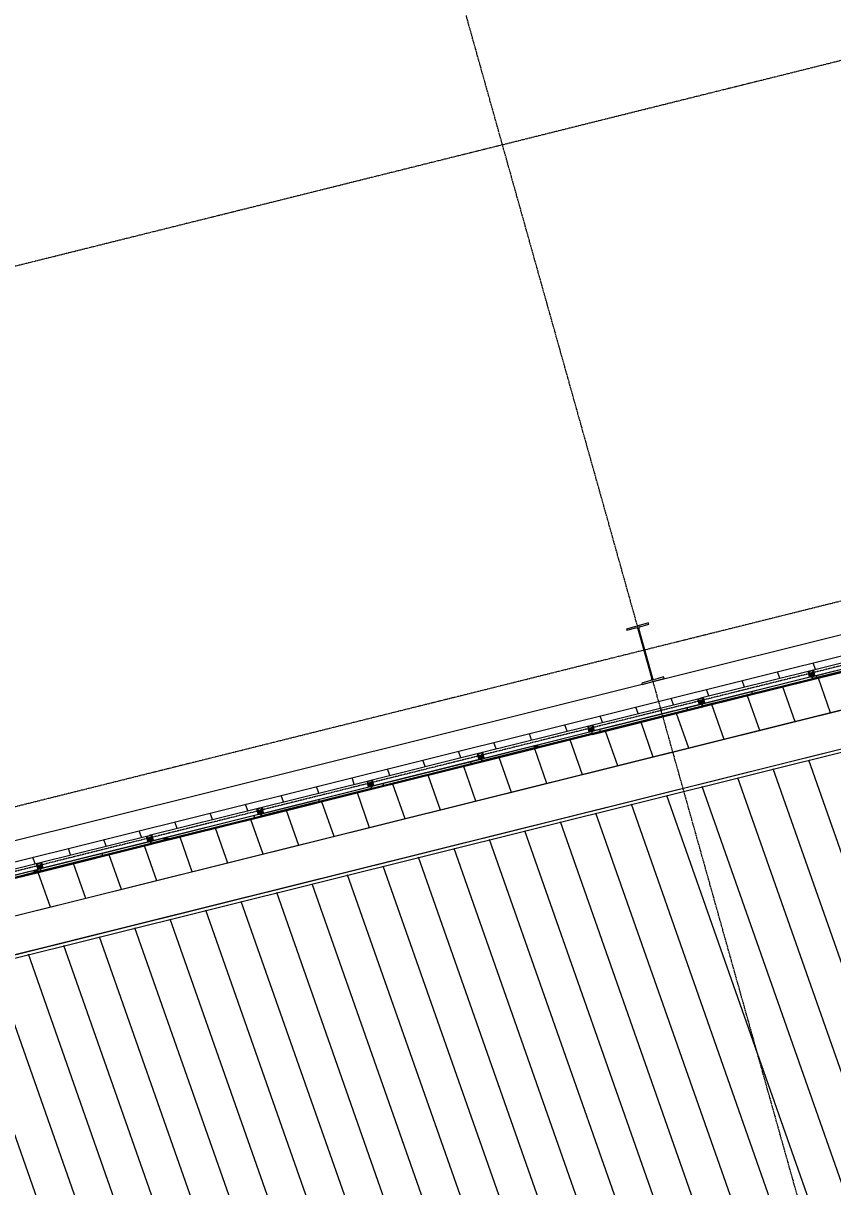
# Model space of a CAD drawing. Header units: millimetres. Extents: x -2355779 to -2216356, y 3874558 to 4068437.
# Drawn here: x -2338325 to -2330918, y 3985942 to 3996595 of the extents above; entities that cross this region are included whole.
import ezdxf

# ---------------------------------------------------------------- set-up
doc = ezdxf.new("R2010")
doc.units = ezdxf.units.MM
doc.linetypes.add('Grid Line', pattern=[21, 12, -3, 3, -3])
doc.linetypes.add('Overhead', pattern=[4, 2.5, -1.5])
for name, color, linetype, lineweight in [('A-ANNO-DIMS', 211, 'Continuous', 5), ('A-ANNO-DIMS-200', 211, 'Continuous', 5), ('A-DETL-GENF', 92, 'Continuous', 5), ('A-FLOR-OVHD', 1, 'Overhead', 13), ('A-GENM', 13, 'Continuous', 5), ('A-GLAZ-CWMG', 51, 'Continuous', 5), ('A-ROOF-PATT', 132, 'Continuous', 5), ('S-BEAM', 12, 'Continuous', 5), ('S-GRID', 1, 'Continuous', 5)]:
    doc.layers.add(name, color=color, linetype=linetype, lineweight=lineweight)
doc.styles.add('Arial', font='arial.ttf', dxfattribs={"height": 500})
doc.dimstyles.new('2_5-Diagonal-_deg_-Decimal_O', dxfattribs={"dimscale": 304.8, "dimtxt": 510.1297, "dimasz": 0.984252, "dimexe": 0.656168, "dimexo": 0.0625, "dimgap": 0.984252, "dimtad": 1, "dimdec": 0, "dimzin": 0, "dimdsep": 46, "dimtxsty": 'Arial', "dimblk1": 'OBLIQUE', "dimblk2": 'OBLIQUE', "dimsah": 1, "dimcen": 0.09, "dimdle": 0.656168, "dimazin": 0, "dimtfac": 1, "dimtdec": 4, "dimtix": 1, "dimtmove": 0, "dimatfit": 3, "dimfxl": 3.28084, "dimfxlon": 1, "dimtvp": 1, "dimtfill": 1, "dimtolj": 1, "dimtzin": 0, "dimlwd": 15, "dimlwe": 15, "dimarcsym": 2})

# ---------------------------------------------------------------- blocks, each defined once
blk = doc.blocks.new('Structural Framing 15 - Structural Framing 1-952687-GA - Part B 6m')
at = {"layer": 'S-BEAM', "lineweight": 13}
for p, q in [((-2332604, 3991106), (-2332805, 3991049)), ((-2332683, 3991070), (-2332600, 3991093)), ((-2332600, 3991093), (-2332604, 3991106)), ((-2332805, 3991049), (-2332801, 3991037)), ((-2332801, 3991037), (-2332719, 3991060)), ((-2332702, 3991050), (-2332574, 3990594)), ((-2332564, 3990597), (-2332692, 3991053)), ((-2332583, 3990577), (-2332666, 3990554)), ((-2332666, 3990554), (-2332662, 3990541)), ((-2332662, 3990541), (-2332461, 3990597)), ((-2332465, 3990610), (-2332547, 3990587)), ((-2332461, 3990597), (-2332465, 3990610))]:
    blk.add_line(p, q, dxfattribs=at)
for centre, start, end in [((-2332679, 3991056), 105.6674, 195.6674), ((-2332715, 3991046), 15.6674, 105.6674), ((-2332587, 3990590), 285.6674, 15.6674), ((-2332551, 3990600), 195.6674, 285.6674)]:
    blk.add_arc(centre, 14, start, end, dxfattribs=at)
blk = doc.blocks.new('Rectangular Mullion - DPAEC50-1105308-GA - Part B 6m')
at = {"layer": 'A-DETL-GENF'}
for p, q in [((24, 54), (-24, 54)), ((-24, 54), (-24, 5)), ((-23, 3), (-18, 3)), ((-22, 7), (-22, 34)), ((-21, 43), (-21, 50)), ((-21, 35), (-18, 35)), ((-17, 7), (-21, 6)), ((-20, 51), (-1, 51)), ((-20, 41), (-20, 43)), ((-15, 18), (-20, 9)), ((-20, 9), (-15, 17)), ((-20, 9), (-20, 7)), ((-20, 8), (-20, 9)), ((-14, 8), (-20, 8)), ((-20, 7), (-14, 7)), ((-17, 40), (-19, 40)), ((-10, 37), (-18, 37)), ((-18, 35), (-18, 22)), ((-16, 22), (-17, 35)), ((-17, 35), (-9, 35)), ((-9, 20), (-14, 20)), ((-14, 19), (-10, 19)), ((-9, 9), (-13, 8)), ((-13, 7), (-7, 9)), ((-8, 2), (-12, 1)), ((-12, 1), (-9, 1)), ((-8, 37), (-9, 37)), ((9, 34), (-9, 34)), ((-9, 34), (-8, 34)), ((-7, 9), (-9, 5)), ((-9, 4), (-7, 4)), ((-8, 36), (-8, 37)), ((-8, 34), (-8, 22)), ((-8, 5), (-6, 10)), ((-6, 10), (-8, 9)), ((-8, 2), (-6, 5)), ((-6, 5), (-8, 5)), ((-7, 4), (-8, 2)), ((-7, 22), (-7, 34)), ((-7, 34), (7, 34)), ((-4, 23), (3, 23)), ((3, 23), (-4, 23)), ((-1, 51), (0, 52)), ((0, 52), (1, 51)), ((1, 51), (20, 51)), ((8, 9), (6, 10)), ((6, 10), (8, 5)), ((8, 5), (6, 5)), ((6, 5), (8, 2)), ((7, 34), (7, 22)), ((9, 5), (7, 9)), ((7, 9), (13, 7)), ((8, 2), (7, 4)), ((7, 4), (9, 4)), ((9, 37), (8, 37)), ((8, 37), (8, 36)), ((8, 22), (8, 34)), ((8, 34), (9, 34)), ((12, 1), (8, 2)), ((9, 35), (17, 35)), ((14, 20), (9, 20)), ((13, 8), (9, 9)), ((9, 1), (12, 1)), ((18, 37), (10, 37)), ((10, 19), (14, 19)), ((20, 8), (14, 8)), ((14, 7), (20, 7)), ((20, 9), (15, 18)), ((15, 17), (20, 9)), ((17, 35), (16, 22)), ((19, 40), (17, 40)), ((21, 6), (17, 7)), ((18, 22), (18, 35)), ((18, 35), (21, 35)), ((18, 3), (23, 3)), ((20, 43), (20, 41)), ((20, 7), (20, 9)), ((20, 9), (20, 8)), ((21, 50), (21, 43)), ((22, 34), (22, 7)), ((24, 5), (24, 54))]:
    blk.add_line(p, q, dxfattribs=at)
for centre, radius, start, end in [((-23, 5), 1, 180, 270), ((-21, 39), 2.1, 75, 15), ((-21, 34), 1, 90, 180), ((-21, 7), 1, 180, 275), ((-20, 50), 1.2, 90, 180), ((-21, 39), 3.7, 75, 100.9055), ((-21, 39), 3.7, 325.4192, 15), ((-9, 28), 6, 90, 178.5709), ((137, 25), 152, 178.5709, 182.4896), ((137, 25), 152, 182.9076, 186.319), ((-9, 28), 5.2, 90, 178.5709), ((137, 25), 151, 178.5709, 181.8369), ((137, 25), 151, 182.064, 186.2791), ((137, 25), 152, 186.7358, 188.8939), ((137, 25), 151, 186.7315, 189.0318), ((-12, 2), 0.975, 188.8939, 275.24), ((-10, 38), 0.706, 289.0493, 354.5477), ((-4, 17), 6.58, 156.7371, 181.8449), ((16, 17), 26.5, 181.8449, 197.5886), ((-9, 36), 1, 270, 360), ((-4, 17), 5.98, 90, 181.8449), ((-4, 17), 6.58, 131.8412, 150.9148), ((16, 17), 25.9, 181.8449, 197.6717), ((-9, 4), 0.4, 157.1611, 284), ((-9, 2), 0.963, 275.24, 334.4387), ((-4, 17), 6.58, 90, 125.1634), ((3, 17), 5.98, 358.1551, 90), ((3, 17), 6.58, 54.8366, 90), ((9, 36), 1, 180, 270), ((3, 17), 6.58, 29.0852, 48.1588), ((-16, 17), 25.9, 342.3283, 358.1551), ((9, 2), 0.963, 205.5613, 264.76), ((10, 38), 0.706, 185.4523, 250.9507), ((9, 28), 6, 1.4287, 89.9792), ((9, 28), 5.2, 1.4291, 90), ((-16, 17), 26.5, 342.4114, 358.1551), ((9, 4), 0.4, 256, 22.8389), ((3, 17), 6.58, 358.1551, 23.2629), ((-137, 25), 151, 350.9682, 353.2685), ((12, 2), 0.975, 264.76, 351.1061), ((-137, 25), 151, 353.7209, 357.936), ((-137, 25), 152, 351.1061, 353.2642), ((-137, 25), 151, 358.1631, 1.4291), ((-137, 25), 152, 353.681, 357.0924), ((-137, 25), 152, 357.5109, 1.4287), ((21, 39), 3.7, 165, 214.5808), ((21, 39), 2.1, 165, 105), ((20, 50), 1.2, 360, 90), ((21, 39), 3.7, 79.0945, 105), ((21, 34), 1, 360, 90), ((21, 7), 1, 265, 360), ((23, 5), 1, 270, 360)]:
    blk.add_arc(centre, radius, start, end, dxfattribs=at)
for points, knots in [([(-18, 22), (-18, 22), (-18, 21), (-17, 21), (-17, 21), (-17, 21), (-17, 22), (-16, 22), (-16, 22), (-16, 22), (-16, 22)], [0, 0, 0, 0, 0.125, 0.25, 0.5, 0.625, 0.75, 0.875, 0.9375, 1, 1, 1, 1]), ([(-18, 3), (-18, 3), (-18, 4), (-18, 4), (-17, 4), (-17, 4), (-17, 4), (-17, 4), (-17, 5), (-17, 5), (-17, 5), (-17, 5), (-16, 6), (-16, 6), (-16, 6), (-16, 6), (-16, 6), (-17, 7), (-17, 7), (-17, 7), (-17, 7)], [0, 0, 0, 0, 0.083333, 0.166667, 0.208333, 0.25, 0.333333, 0.375, 0.416667, 0.458333, 0.5, 0.583333, 0.666667, 0.729167, 0.791667, 0.84375, 0.885417, 0.927083, 0.96875, 1, 1, 1, 1]), ([(16, 22), (16, 22), (16, 22), (16, 22), (17, 22), (17, 22), (17, 21), (18, 21), (18, 22)], [0, 0, 0, 0, 0.0625, 0.125, 0.1875, 0.3125, 0.4375, 1, 1, 1, 1]), ([(17, 7), (17, 7), (17, 7), (17, 7), (16, 6), (16, 6), (16, 6), (16, 6), (16, 6), (17, 5), (17, 5), (17, 4), (18, 3), (18, 3)], [0, 0, 0, 0, 0.03125, 0.072917, 0.114583, 0.15625, 0.208333, 0.270833, 0.333333, 0.416667, 0.583333, 0.75, 1, 1, 1, 1])]:
    blk.add_open_spline(points, degree=3, knots=knots, dxfattribs=at)
blk = doc.blocks.new('Rectangular Mullion - Mullion_FramedFacade_Danpal_DPAEC50-V26-GA - Part B 6m')
at = {"layer": 'A-GLAZ-CWMG'}
for p, q in [((-18, 3), (-23, 3)), ((-20, 9), (-22, 9)), ((-21, 6), (-17, 7)), ((-20, 7), (-20, 9)), ((-14, 7), (-20, 7)), ((-9, 1), (-12, 1)), ((-8, 9), (-6, 10)), ((-6, 10), (-8, 5)), ((-8, 5), (-6, 5)), ((-6, 5), (-8, 2)), ((3, 23), (-4, 23)), ((8, 5), (6, 10)), ((6, 10), (8, 9)), ((8, 2), (6, 5)), ((6, 5), (8, 5)), ((12, 1), (9, 1)), ((20, 7), (14, 7)), ((17, 7), (21, 6)), ((23, 3), (18, 3)), ((22, 9), (20, 9)), ((20, 9), (20, 7))]:
    blk.add_line(p, q, dxfattribs=at)
for centre, radius, start, end in [((-23, 5), 1, 180, 270), ((-21, 7), 1, 227.5, 275), ((137, 25), 152, 186.7358, 188.8939), ((-12, 2), 0.975, 188.8939, 275.24), ((-4, 17), 5.98, 90, 181.8449), ((16, 17), 25.9, 181.8449, 197.6717), ((-9, 2), 0.963, 275.24, 334.4387), ((3, 17), 5.98, 358.1551, 90), ((-16, 17), 25.9, 342.3283, 358.1551), ((9, 2), 0.963, 205.5613, 264.76), ((12, 2), 0.975, 264.76, 351.1061), ((-137, 25), 152, 351.1061, 353.2642), ((21, 7), 1, 265, 360), ((23, 5), 1, 270, 0)]:
    blk.add_arc(centre, radius, start, end, dxfattribs=at)
for points, knots in [([(-17, 7), (-17, 7), (-17, 7), (-17, 7), (-16, 6), (-16, 6), (-16, 6), (-16, 6), (-16, 6), (-17, 5), (-17, 5), (-17, 5), (-17, 5), (-17, 4), (-17, 4), (-17, 4), (-17, 4), (-18, 4), (-18, 4), (-18, 3), (-18, 3)], [-1, -1, -1, -1, -0.96875, -0.927083, -0.885417, -0.84375, -0.791667, -0.729167, -0.666667, -0.583333, -0.5, -0.458333, -0.416667, -0.375, -0.333333, -0.25, -0.208333, -0.166667, -0.083333, 0, 0, 0, 0]), ([(18, 3), (18, 3), (17, 4), (17, 5), (17, 5), (16, 6), (16, 6), (16, 6), (16, 6), (16, 6), (17, 7), (17, 7), (17, 7), (17, 7)], [-1, -1, -1, -1, -0.75, -0.583333, -0.416667, -0.333333, -0.270833, -0.208333, -0.15625, -0.114583, -0.072917, -0.03125, 0, 0, 0, 0])]:
    blk.add_open_spline(points, degree=3, knots=knots, dxfattribs=at)
blk = doc.blocks.new('MulticellPanel_Polycarbonate_Danpal_1040w - Premium Purple-V38-GA - Part B 6m')
at = {"layer": 'A-GENM'}
h = blk.add_hatch(dxfattribs=at)
h.set_pattern_fill('FP_40', color=256, style=0, pattern_type=2)
h.set_pattern_definition([(256.007, (-1296430.3, 4435872.7), (776.26022, -193.44268), []), (346.007, (-1296430.3, 4435872.7), (193.44268, 776.26022), [])])
h.paths.add_polyline_path([(517, 16), (-517, 16), (-519, 8), (-511, 0), (511, 0), (519, 8)])
h.paths.add_polyline_path([(513, -1), (515, -6), (519, -3)])
h.paths.add_polyline_path([(520, 7), (513, -1), (520, -2)])
h.paths.add_polyline_path([(520, -4), (515, -6), (515, -11), (520, -14)])
h.paths.add_polyline_path([(-513, -1), (-519, -3), (-515, -6)])
h.paths.add_polyline_path([(-520, 7), (-520, -2), (-513, -1)])
h.paths.add_polyline_path([(-520, -4), (-520, -14), (-515, -11), (-515, -6)])
for p, q in [((-520, 13), (-520, 9)), ((-520, 7), (-520, -2)), ((517, 16), (-517, 16)), ((520, 9), (520, 13)), ((520, -2), (520, 7)), ((-520, -4), (-520, -14)), ((-519, -15), (-516, -15)), ((-515, -6), (-513, -1)), ((-515, -11), (-513, -6)), ((-513, -6), (-515, -6)), ((-513, -10), (-515, -11)), ((-514, -14), (-513, -10)), ((-511, 0), (511, 0)), ((513, -1), (515, -6)), ((515, -6), (513, -6)), ((513, -6), (515, -11)), ((515, -11), (513, -10)), ((513, -10), (514, -14)), ((516, -15), (519, -15)), ((520, -14), (520, -4))]:
    blk.add_line(p, q, dxfattribs=at)
for centre, radius, start, end in [((-517, 13), 3, 90, 180), ((-520, 8), 1.2, 270.0002, 89.9998), ((517, 13), 3, 360, 90), ((520, 8), 1.2, 90.0002, 269.9998), ((-520, -3), 1.2, 270.0002, 89.9998), ((-519, -14), 1.5, 180, 270), ((-516, -14), 1.5, 270, 333.1609), ((-511, -2), 2, 90, 158.7864), ((511, -2), 2, 21.2136, 90), ((516, -14), 1.5, 206.8391, 270), ((520, -3), 1.2, 90.0002, 269.9998), ((519, -14), 1.5, 270, 360)]:
    blk.add_arc(centre, radius, start, end, dxfattribs=at)
blk = doc.blocks.new('MulticellPanel_Polycarbonate_Danpal_1040w - Premium Purple-V39-GA - Part B 6m')
at = {"layer": 'A-GENM'}
h = blk.add_hatch(dxfattribs=at)
h.set_pattern_fill('FP_41', color=256, style=0, pattern_type=2)
h.set_pattern_definition([(256.007, (-1297470.3, 4435872.7), (776.26022, -193.44268), []), (346.007, (-1297470.3, 4435872.7), (193.44268, 776.26022), [])])
h.paths.add_polyline_path([(517, 16), (-517, 16), (-519, 8), (-511, 0), (511, 0), (519, 8)])
h.paths.add_polyline_path([(513, -1), (515, -6), (519, -3)])
h.paths.add_polyline_path([(520, 7), (513, -1), (520, -2)])
h.paths.add_polyline_path([(520, -4), (515, -6), (515, -11), (520, -14)])
h.paths.add_polyline_path([(-513, -1), (-519, -3), (-515, -6)])
h.paths.add_polyline_path([(-520, 7), (-520, -2), (-513, -1)])
h.paths.add_polyline_path([(-520, -4), (-520, -14), (-515, -11), (-515, -6)])
for p, q in [((-520, 13), (-520, 9)), ((-520, 7), (-520, -2)), ((517, 16), (-517, 16)), ((520, 9), (520, 13)), ((520, -2), (520, 7)), ((-520, -4), (-520, -14)), ((-519, -15), (-516, -15)), ((-515, -6), (-513, -1)), ((-515, -11), (-513, -6)), ((-513, -6), (-515, -6)), ((-513, -10), (-515, -11)), ((-514, -14), (-513, -10)), ((-511, 0), (511, 0)), ((513, -1), (515, -6)), ((515, -6), (513, -6)), ((513, -6), (515, -11)), ((515, -11), (513, -10)), ((513, -10), (514, -14)), ((516, -15), (519, -15)), ((520, -14), (520, -4))]:
    blk.add_line(p, q, dxfattribs=at)
for centre, radius, start, end in [((-517, 13), 3, 90, 180), ((-520, 8), 1.2, 270.0002, 89.9998), ((517, 13), 3, 360, 90), ((520, 8), 1.2, 90.0002, 269.9998), ((-520, -3), 1.2, 270.0002, 89.9998), ((-519, -14), 1.5, 180, 270), ((-516, -14), 1.5, 270, 333.1609), ((-511, -2), 2, 90, 158.7864), ((511, -2), 2, 21.2136, 90), ((516, -14), 1.5, 206.8391, 270), ((520, -3), 1.2, 90.0002, 269.9998), ((519, -14), 1.5, 270, 360)]:
    blk.add_arc(centre, radius, start, end, dxfattribs=at)
blk = doc.blocks.new('MulticellPanel_Polycarbonate_Danpal_1040w - Premium Dark Opal-1262871-GA - Part B 6m')
at = {"layer": 'A-GENM'}
h = blk.add_hatch(dxfattribs=at)
h.set_pattern_fill('FP_42', color=256, style=0, pattern_type=2)
h.set_pattern_definition([(256.007, (-1298510.3, 4435872.7), (776.26022, -193.44268), []), (346.007, (-1298510.3, 4435872.7), (193.44268, 776.26022), [])])
h.paths.add_polyline_path([(517, 16), (-517, 16), (-519, 8), (-511, 0), (511, 0), (519, 8)])
h.paths.add_polyline_path([(513, -1), (515, -6), (519, -3)])
h.paths.add_polyline_path([(520, 7), (513, -1), (520, -2)])
h.paths.add_polyline_path([(520, -4), (515, -6), (515, -11), (520, -14)])
h.paths.add_polyline_path([(-513, -1), (-519, -3), (-515, -6)])
h.paths.add_polyline_path([(-520, 7), (-520, -2), (-513, -1)])
h.paths.add_polyline_path([(-520, -4), (-520, -14), (-515, -11), (-515, -6)])
for p, q in [((-520, 13), (-520, 9)), ((-520, 7), (-520, -2)), ((517, 16), (-517, 16)), ((520, 9), (520, 13)), ((520, -2), (520, 7)), ((-520, -4), (-520, -14)), ((-519, -15), (-516, -15)), ((-515, -6), (-513, -1)), ((-515, -11), (-513, -6)), ((-513, -6), (-515, -6)), ((-513, -10), (-515, -11)), ((-514, -14), (-513, -10)), ((-511, 0), (511, 0)), ((513, -1), (515, -6)), ((515, -6), (513, -6)), ((513, -6), (515, -11)), ((515, -11), (513, -10)), ((513, -10), (514, -14)), ((516, -15), (519, -15)), ((520, -14), (520, -4))]:
    blk.add_line(p, q, dxfattribs=at)
for centre, radius, start, end in [((-517, 13), 3, 90, 180), ((-520, 8), 1.2, 270.0002, 89.9998), ((517, 13), 3, 360, 90), ((520, 8), 1.2, 90.0002, 269.9998), ((-520, -3), 1.2, 270.0002, 89.9998), ((-519, -14), 1.5, 180, 270), ((-516, -14), 1.5, 270, 333.1609), ((-511, -2), 2, 90, 158.7864), ((511, -2), 2, 21.2136, 90), ((516, -14), 1.5, 206.8391, 270), ((520, -3), 1.2, 90.0002, 269.9998), ((519, -14), 1.5, 270, 360)]:
    blk.add_arc(centre, radius, start, end, dxfattribs=at)
blk = doc.blocks.new('MulticellPanel_Polycarbonate_Danpal_1040w - Premium Dark Opal-V40-GA - Part B 6m')
at = {"layer": 'A-GENM'}
h = blk.add_hatch(dxfattribs=at)
h.set_pattern_fill('FP_43', color=256, style=0, pattern_type=2)
h.set_pattern_definition([(256.007, (-1299550.3, 4435872.7), (776.26022, -193.44268), []), (346.007, (-1299550.3, 4435872.7), (193.44268, 776.26022), [])])
h.paths.add_polyline_path([(517, 16), (-517, 16), (-519, 8), (-511, 0), (511, 0), (519, 8)])
h.paths.add_polyline_path([(513, -1), (515, -6), (519, -3)])
h.paths.add_polyline_path([(520, 7), (513, -1), (520, -2)])
h.paths.add_polyline_path([(520, -4), (515, -6), (515, -11), (520, -14)])
h.paths.add_polyline_path([(-513, -1), (-519, -3), (-515, -6)])
h.paths.add_polyline_path([(-520, 7), (-520, -2), (-513, -1)])
h.paths.add_polyline_path([(-520, -4), (-520, -14), (-515, -11), (-515, -6)])
for p, q in [((-520, 13), (-520, 9)), ((-520, 7), (-520, -2)), ((517, 16), (-517, 16)), ((520, 9), (520, 13)), ((520, -2), (520, 7)), ((-520, -4), (-520, -14)), ((-519, -15), (-516, -15)), ((-515, -6), (-513, -1)), ((-515, -11), (-513, -6)), ((-513, -6), (-515, -6)), ((-513, -10), (-515, -11)), ((-514, -14), (-513, -10)), ((-511, 0), (511, 0)), ((513, -1), (515, -6)), ((515, -6), (513, -6)), ((513, -6), (515, -11)), ((515, -11), (513, -10)), ((513, -10), (514, -14)), ((516, -15), (519, -15)), ((520, -14), (520, -4))]:
    blk.add_line(p, q, dxfattribs=at)
for centre, radius, start, end in [((-517, 13), 3, 90, 180), ((-520, 8), 1.2, 270.0002, 89.9998), ((517, 13), 3, 360, 90), ((520, 8), 1.2, 90.0002, 269.9998), ((-520, -3), 1.2, 270.0002, 89.9998), ((-519, -14), 1.5, 180, 270), ((-516, -14), 1.5, 270, 333.1609), ((-511, -2), 2, 90, 158.7864), ((511, -2), 2, 21.2136, 90), ((516, -14), 1.5, 206.8391, 270), ((520, -3), 1.2, 90.0002, 269.9998), ((519, -14), 1.5, 270, 360)]:
    blk.add_arc(centre, radius, start, end, dxfattribs=at)
blk = doc.blocks.new('MulticellPanel_Polycarbonate_Danpal_1040w - Premium Dark Opal-V41-GA - Part B 6m')
at = {"layer": 'A-GENM'}
h = blk.add_hatch(dxfattribs=at)
h.set_pattern_fill('FP_44', color=256, style=0, pattern_type=2)
h.set_pattern_definition([(256.007, (-1300590.3, 4435872.7), (776.26022, -193.44268), []), (346.007, (-1300590.3, 4435872.7), (193.44268, 776.26022), [])])
h.paths.add_polyline_path([(517, 16), (-517, 16), (-519, 8), (-511, 0), (511, 0), (519, 8)])
h.paths.add_polyline_path([(513, -1), (515, -6), (519, -3)])
h.paths.add_polyline_path([(520, 7), (513, -1), (520, -2)])
h.paths.add_polyline_path([(520, -4), (515, -6), (515, -11), (520, -11)])
h.paths.add_polyline_path([(-513, -1), (-519, -3), (-515, -6)])
h.paths.add_polyline_path([(-520, 7), (-520, -2), (-513, -1)])
h.paths.add_polyline_path([(-520, -4), (-520, -14), (-515, -11), (-515, -6)])
for p, q in [((-520, 13), (-520, 9)), ((-520, 7), (-520, -2)), ((517, 16), (-517, 16)), ((520, 9), (520, 13)), ((520, -2), (520, 7)), ((-520, -4), (-520, -14)), ((-519, -15), (-516, -15)), ((-515, -6), (-513, -1)), ((-515, -11), (-513, -6)), ((-513, -6), (-515, -6)), ((-513, -10), (-515, -11)), ((-514, -14), (-513, -10)), ((-511, 0), (511, 0)), ((513, -1), (515, -6)), ((515, -6), (513, -6)), ((513, -6), (515, -11)), ((515, -11), (513, -10)), ((513, -10), (514, -14)), ((516, -15), (519, -15)), ((520, -14), (520, -4))]:
    blk.add_line(p, q, dxfattribs=at)
for centre, radius, start, end in [((-517, 13), 3, 90, 180), ((-520, 8), 1.2, 270.0002, 89.9998), ((517, 13), 3, 360, 90), ((520, 8), 1.2, 90.0002, 269.9998), ((-520, -3), 1.2, 270.0002, 89.9998), ((-519, -14), 1.5, 180, 270), ((-516, -14), 1.5, 270, 333.1609), ((-511, -2), 2, 90, 158.7864), ((511, -2), 2, 21.2136, 90), ((516, -14), 1.5, 206.8391, 270), ((520, -3), 1.2, 90.0002, 269.9998), ((519, -14), 1.5, 270, 360)]:
    blk.add_arc(centre, radius, start, end, dxfattribs=at)
blk = doc.blocks.new('MulticellPanel_Polycarbonate_Danpal_1040w - Premium Dark Opal-V42-GA - Part B 6m')
at = {"layer": 'A-GENM'}
h = blk.add_hatch(dxfattribs=at)
h.set_pattern_fill('FP_45', color=256, style=0, pattern_type=2)
h.set_pattern_definition([(256.007, (-1301630.3, 4435872.7), (776.26022, -193.44268), []), (346.007, (-1301630.3, 4435872.7), (193.44268, 776.26022), [])])
h.paths.add_polyline_path([(517, 16), (-517, 16), (-519, 8), (-511, 0), (511, 0), (519, 8)])
h.paths.add_polyline_path([(513, -1), (515, -6), (519, -3)])
h.paths.add_polyline_path([(520, 7), (513, -1), (520, -2)])
h.paths.add_polyline_path([(520, -4), (515, -6), (515, -11), (520, -14)])
h.paths.add_polyline_path([(-513, -1), (-519, -3), (-515, -6)])
h.paths.add_polyline_path([(-520, 7), (-520, -2), (-513, -1)])
h.paths.add_polyline_path([(-520, -4), (-520, -14), (-515, -11), (-515, -6)])
for p, q in [((-520, 13), (-520, 9)), ((-520, 7), (-520, -2)), ((517, 16), (-517, 16)), ((520, 9), (520, 13)), ((520, -2), (520, 7)), ((-520, -4), (-520, -14)), ((-519, -15), (-516, -15)), ((-515, -6), (-513, -1)), ((-515, -11), (-513, -6)), ((-513, -6), (-515, -6)), ((-513, -10), (-515, -11)), ((-514, -14), (-513, -10)), ((-511, 0), (511, 0)), ((513, -1), (515, -6)), ((515, -6), (513, -6)), ((513, -6), (515, -11)), ((515, -11), (513, -10)), ((513, -10), (514, -14)), ((516, -15), (519, -15)), ((520, -14), (520, -4))]:
    blk.add_line(p, q, dxfattribs=at)
for centre, radius, start, end in [((-517, 13), 3, 90, 180), ((-520, 8), 1.2, 270.0002, 89.9998), ((517, 13), 3, 360, 90), ((520, 8), 1.2, 90.0002, 269.9998), ((-520, -3), 1.2, 270.0002, 89.9998), ((-519, -14), 1.5, 180, 270), ((-516, -14), 1.5, 270, 333.1609), ((-511, -2), 2, 90, 158.7864), ((511, -2), 2, 21.2136, 90), ((516, -14), 1.5, 206.8391, 270), ((520, -3), 1.2, 90.0002, 269.9998), ((519, -14), 1.5, 270, 360)]:
    blk.add_arc(centre, radius, start, end, dxfattribs=at)
blk = doc.blocks.new('MulticellPanel_Polycarbonate_Danpal_1040w - Opal-V43-GA - Part B 6m')
at = {"layer": 'A-GENM'}
h = blk.add_hatch(dxfattribs=at)
h.set_pattern_fill('FP_46', color=256, style=0, pattern_type=2)
h.set_pattern_definition([(256.007, (-1302670.3, 4435872.7), (776.26022, -193.44268), []), (346.007, (-1302670.3, 4435872.7), (193.44268, 776.26022), [])])
h.paths.add_polyline_path([(517, 16), (-517, 16), (-519, 8), (-511, 0), (511, 0), (519, 8)])
h.paths.add_polyline_path([(513, -1), (515, -6), (519, -3)])
h.paths.add_polyline_path([(520, 7), (513, -1), (520, -2)])
h.paths.add_polyline_path([(520, -4), (515, -6), (515, -11), (520, -14)])
h.paths.add_polyline_path([(-513, -1), (-519, -3), (-515, -6)])
h.paths.add_polyline_path([(-520, 7), (-520, -2), (-513, -1)])
h.paths.add_polyline_path([(-520, -4), (-520, -14), (-515, -11), (-515, -6)])
for p, q in [((-520, 13), (-520, 9)), ((-520, 7), (-520, -2)), ((517, 16), (-517, 16)), ((520, 9), (520, 13)), ((520, -2), (520, 7)), ((-520, -4), (-520, -14)), ((-519, -15), (-516, -15)), ((-515, -6), (-513, -1)), ((-515, -11), (-513, -6)), ((-513, -6), (-515, -6)), ((-513, -10), (-515, -11)), ((-514, -14), (-513, -10)), ((-511, 0), (511, 0)), ((513, -1), (515, -6)), ((515, -6), (513, -6)), ((513, -6), (515, -11)), ((515, -11), (513, -10)), ((513, -10), (514, -14)), ((516, -15), (519, -15)), ((520, -14), (520, -4))]:
    blk.add_line(p, q, dxfattribs=at)
for centre, radius, start, end in [((-517, 13), 3, 90, 180), ((-520, 8), 1.2, 270.0002, 89.9998), ((517, 13), 3, 360, 90), ((520, 8), 1.2, 90.0002, 269.9998), ((-520, -3), 1.2, 270.0002, 89.9998), ((-519, -14), 1.5, 180, 270), ((-516, -14), 1.5, 270, 333.1609), ((-511, -2), 2, 90, 158.7864), ((511, -2), 2, 21.2136, 90), ((516, -14), 1.5, 206.8391, 270), ((520, -3), 1.2, 90.0002, 269.9998), ((519, -14), 1.5, 270, 360)]:
    blk.add_arc(centre, radius, start, end, dxfattribs=at)
blk = doc.blocks.new('MulticellPanel_Polycarbonate_Danpal_1040w - Opal-V44-GA - Part B 6m')
at = {"layer": 'A-GENM'}
h = blk.add_hatch(dxfattribs=at)
h.set_pattern_fill('FP_47', color=256, style=0, pattern_type=2)
h.set_pattern_definition([(256.007, (-1303710.3, 4435872.7), (776.26022, -193.44268), []), (346.007, (-1303710.3, 4435872.7), (193.44268, 776.26022), [])])
h.paths.add_polyline_path([(517, 16), (-517, 16), (-519, 8), (-511, 0), (511, 0), (519, 8)])
h.paths.add_polyline_path([(513, -1), (515, -6), (519, -3)])
h.paths.add_polyline_path([(520, 7), (513, -1), (520, -2)])
h.paths.add_polyline_path([(520, -4), (515, -6), (515, -11), (520, -14)])
h.paths.add_polyline_path([(-513, -1), (-519, -3), (-515, -6)])
h.paths.add_polyline_path([(-520, 7), (-520, -2), (-513, -1)])
h.paths.add_polyline_path([(-520, -4), (-520, -14), (-515, -11), (-515, -6)])
for p, q in [((-520, 13), (-520, 9)), ((-520, 7), (-520, -2)), ((517, 16), (-517, 16)), ((520, 9), (520, 13)), ((520, -2), (520, 7)), ((-520, -4), (-520, -14)), ((-519, -15), (-516, -15)), ((-515, -6), (-513, -1)), ((-515, -11), (-513, -6)), ((-513, -6), (-515, -6)), ((-513, -10), (-515, -11)), ((-514, -14), (-513, -10)), ((-511, 0), (511, 0)), ((513, -1), (515, -6)), ((515, -6), (513, -6)), ((513, -6), (515, -11)), ((515, -11), (513, -10)), ((513, -10), (514, -14)), ((516, -15), (519, -15)), ((520, -14), (520, -4))]:
    blk.add_line(p, q, dxfattribs=at)
for centre, radius, start, end in [((-517, 13), 3, 90, 180), ((-520, 8), 1.2, 270.0002, 89.9998), ((517, 13), 3, 360, 90), ((520, 8), 1.2, 90.0002, 269.9998), ((-520, -3), 1.2, 270.0002, 89.9998), ((-519, -14), 1.5, 180, 270), ((-516, -14), 1.5, 270, 333.1609), ((-511, -2), 2, 90, 158.7864), ((511, -2), 2, 21.2136, 90), ((516, -14), 1.5, 206.8391, 270), ((520, -3), 1.2, 90.0002, 269.9998), ((519, -14), 1.5, 270, 360)]:
    blk.add_arc(centre, radius, start, end, dxfattribs=at)
blk = doc.blocks.new('MulticellPanel_Polycarbonate_Danpal_1040w - Opal-V45-GA - Part B 6m')
at = {"layer": 'A-GENM'}
h = blk.add_hatch(dxfattribs=at)
h.set_pattern_fill('FP_48', color=256, style=0, pattern_type=2)
h.set_pattern_definition([(256.007, (-1304750.3, 4435872.7), (776.26022, -193.44268), []), (346.007, (-1304750.3, 4435872.7), (193.44268, 776.26022), [])])
h.paths.add_polyline_path([(517, 16), (-517, 16), (-519, 8), (-511, 0), (512, 1), (519, 8), (517, 15)])
h.paths.add_polyline_path([(513, -1), (515, -6), (519, -3)])
h.paths.add_polyline_path([(520, 7), (513, -1), (520, -2)])
h.paths.add_polyline_path([(520, -4), (515, -6), (515, -11), (520, -14)])
h.paths.add_polyline_path([(-513, -1), (-519, -3), (-515, -6)])
h.paths.add_polyline_path([(-520, 7), (-520, -2), (-513, -1)])
h.paths.add_polyline_path([(-520, -4), (-520, -14), (-515, -11), (-515, -6)])
for p, q in [((-520, 13), (-520, 9)), ((-520, 7), (-520, -2)), ((517, 16), (-517, 16)), ((520, 9), (520, 13)), ((520, -2), (520, 7)), ((-520, -4), (-520, -14)), ((-519, -15), (-516, -15)), ((-515, -6), (-513, -1)), ((-515, -11), (-513, -6)), ((-513, -6), (-515, -6)), ((-513, -10), (-515, -11)), ((-514, -14), (-513, -10)), ((-511, 0), (511, 0)), ((513, -1), (515, -6)), ((515, -6), (513, -6)), ((513, -6), (515, -11)), ((515, -11), (513, -10)), ((516, -15), (519, -15)), ((520, -14), (520, -4))]:
    blk.add_line(p, q, dxfattribs=at)
for centre, radius, start, end in [((-517, 13), 3, 90, 180), ((-520, 8), 1.2, 270.0002, 89.9998), ((517, 13), 3, 360, 90), ((520, 8), 1.2, 90.0002, 269.9998), ((-520, -3), 1.2, 270.0002, 89.9998), ((-519, -14), 1.5, 180, 270), ((-516, -14), 1.5, 270, 333.1609), ((-511, -2), 2, 90, 158.7864), ((511, -2), 2, 21.2136, 90), ((516, -14), 1.5, 206.8391, 270), ((520, -3), 1.2, 90.0002, 269.9998), ((519, -14), 1.5, 270, 315)]:
    blk.add_arc(centre, radius, start, end, dxfattribs=at)
blk = doc.blocks.new('Rectangular Mullion - Frame_Framed Facade_Danpal_DPANMF BT1-1113569-GA - Part B 6m')
at = {"layer": 'A-GLAZ-CWMG'}
for p, q in [((-2319585, 3996991), (-2319747, 3998019)), ((-2319530, 3997006), (-2319691, 3998021)), ((-2319508, 3997003), (-2319671, 3998031)), ((-2319502, 3997004), (-2319665, 3998032))]:
    blk.add_line(p, q, dxfattribs=at)
blk = doc.blocks.new('Rectangular Mullion - Frame_Framed Facade_Danpal_DPANMF BT1-1887978-GA - Part B 6m')
at = {"layer": 'A-GLAZ-CWMG'}
for p, q in [((-2339026, 3988698), (-2338183, 3988908)), ((-2339008, 3988645), (-2338175, 3988852)), ((-2339001, 3988625), (-2338164, 3988833)), ((-2338999, 3988619), (-2338163, 3988827)), ((-2339216, 3988651), (-2339203, 3988654)), ((-2339215, 3988648), (-2339216, 3988651)), ((-2339171, 3988582), (-2339004, 3988624)), ((-2339145, 3988669), (-2339029, 3988698)), ((-2339131, 3988614), (-2339011, 3988644)), ((-2339126, 3988587), (-2339002, 3988618)), ((-2339202, 3988596), (-2339203, 3988600)), ((-2339202, 3988596), (-2339189, 3988599)), ((-2339197, 3988576), (-2339202, 3988596)), ((-2339197, 3988576), (-2339179, 3988580)), ((-2339195, 3988570), (-2339197, 3988576)), ((-2339195, 3988570), (-2339178, 3988575))]:
    blk.add_line(p, q, dxfattribs=at)
blk = doc.blocks.new('Gutter 01 - Gutter 01-2642328-GA - Part B 6m')
at = {"layer": 'A-GENM'}
for p, q in [((-2318831, 3993298), (-2339330, 3988190)), ((-2318831, 3993296), (-2339330, 3988188)), ((-2318748, 3992963), (-2339247, 3987855)), ((-2318748, 3992962), (-2339247, 3987853)), ((-2339240, 3987828), (-2318741, 3992937))]:
    blk.add_line(p, q, dxfattribs=at)
blk = doc.blocks.new('Structural Framing 10 - Structural Framing 1-2898566-GA - Part B 6m')
at = {"layer": 'S-BEAM'}
for p, q in [((-2339368, 3988695), (-2319018, 3993766)), ((-2332542, 3990592), (-2327432, 3991865)), ((-2339350, 3988895), (-2332667, 3990561))]:
    blk.add_line(p, q, dxfattribs=at)
blk = doc.blocks.new('DIMBLOCK1-GA - Part B 6m')
at = {"layer": 'A-ANNO-DIMS-200', "lineweight": 15}
for p, q in [((-2327823, 4050069), (-2327854, 4050267)), ((-2327823, 4050069), (-2327698, 4050241)), ((-2327823, 4050069), (-2327948, 4049898)), ((-2327823, 4050069), (-2327823, 4050069)), ((-2327823, 4050069), (-2327773, 4049751)), ((-2337983, 4048155), (-2338052, 4048471)), ((-2337983, 4048155), (-2337869, 4048334)), ((-2337983, 4048155), (-2338098, 4047977)), ((-2337983, 4048155), (-2337941, 4047960))]:
    blk.add_line(p, q, dxfattribs=at)
for start, end in [(98.93584, 102.39889), (99.00033, 102.33441)]:
    blk.add_arc((-2300024, 3874558), 177699, start, end, dxfattribs=at)
at = {"layer": 'A-ANNO-DIMS-200', "color": 0, "lineweight": 15, "insert": (-2333895, 4049968), "char_height": 500, "width": 1958.9, "attachment_point": 1, "rotation": 10.6674, "line_spacing_factor": 0.941778, "style": 'Arial', "bg_fill": 3, "box_fill_scale": 1.25, "bg_fill_color": 256, "bg_fill_true_color": 13158600, "bg_fill_transparency": 0}
blk.add_mtext('3.33°', dxfattribs=at)
blk = doc.blocks.new('_Oblique')
at = {"color": 0, "linetype": 'ByBlock', "lineweight": -2}
blk.add_line((-0.5, -0.5), (0.5, 0.5), dxfattribs=at)
blk = doc.blocks.new('DIMBLOCK2-GA - Part B 6m')
at = {"layer": 'A-ANNO-DIMS-200', "lineweight": 15}
for p, q in [((-2337980, 4048142), (-2338057, 4048493)), ((-2337980, 4048142), (-2337866, 4048320)), ((-2337980, 4048142), (-2338095, 4047963)), ((-2337980, 4048142), (-2337980, 4048142)), ((-2337980, 4048142), (-2337938, 4047946)), ((-2348008, 4045641), (-2348105, 4045988)), ((-2348008, 4045641), (-2347904, 4045826)), ((-2348008, 4045641), (-2348112, 4045457)), ((-2348008, 4045641), (-2347954, 4045449))]:
    blk.add_line(p, q, dxfattribs=at)
for start, end in [(102.26992, 105.7319), (102.33441, 105.66741)]:
    blk.add_arc((-2300024, 3874558), 177685, start, end, dxfattribs=at)
at = {"layer": 'A-ANNO-DIMS-200', "color": 0, "lineweight": 15, "insert": (-2344034, 4047688), "char_height": 500, "width": 1958.9, "attachment_point": 1, "rotation": 14.0009, "line_spacing_factor": 0.941778, "style": 'Arial', "bg_fill": 3, "box_fill_scale": 1.25, "bg_fill_color": 256, "bg_fill_true_color": 13158600, "bg_fill_transparency": 0}
blk.add_mtext('3.33°', dxfattribs=at)

msp = doc.modelspace()

# ---------------------------------------------------------------- hatches: boundary and pattern name
at = {"layer": 'A-ROOF-PATT'}
h = msp.add_hatch(dxfattribs=at)
h.set_pattern_fill('FP_4', color=256, style=0, pattern_type=2)
h.set_pattern_definition([(109.367, (-4018.33, 11431.97), (-314.1568, -110.428734), [])])
h.paths.add_polyline_path([(-2352562.9, 3967433.9), (-2298471.9, 3967434.6), (-2305717.9, 3993269.2), (-2317088.1, 3995686), (-2318295.3, 3999191.8), (-2318276.8, 3999198), (-2317990.3, 3999297.2), (-2319737.4, 3999020.5), (-2318990.1, 3994314.6), (-2318988.5, 3994311.3), (-2318969.6, 3994178.2), (-2318969.6, 3994172.8), (-2318935.7, 3993965.6), (-2318889.7, 3993781.2), (-2318906.9, 3993777), (-2318877.5, 3993591.4), (-2319973, 3993338.7), (-2319896.7, 3993032.7), (-2318831, 3993296.2), (-2318742.7, 3992936.6), (-2339240.9, 3987830.5), (-2339329.9, 3988189.8), (-2329605.1, 3990613.3), (-2329686.5, 3990939.8), (-2338999.4, 3988618.9), (-2338994.7, 3988605.2), (-2339351.2, 3988485.4), (-2339348, 3988476.3), (-2339418.8, 3988454.3), (-2339421.5, 3988456.8), (-2339429.3, 3988456.2), (-2341201.2, 3993601.8), (-2352562.9, 3989688.5), (-2352562.9, 3975751.6), (-2350541.4, 3975985.4), (-2350556.5, 3976127.1), (-2350507.9, 3976132.3), (-2350495.8, 3976129.7), (-2350495.1, 3976131.6), (-2350329.4, 3976150.1), (-2350329.4, 3976150.7), (-2350307.6, 3976155.9), (-2350269.5, 3976159.1), (-2350253.3, 3976018.8), (-2344809.5, 3976648.4), (-2344824.6, 3976790), (-2344776.1, 3976795.3), (-2344764, 3976792.6), (-2344763.2, 3976794.5), (-2344597.6, 3976813), (-2344597.6, 3976813.7), (-2344575.7, 3976818.8), (-2344537.6, 3976822), (-2344521.5, 3976681.7), (-2339077.7, 3977311.3), (-2339092.8, 3977453), (-2339044.3, 3977458.2), (-2339032.2, 3977455.6), (-2339031.4, 3977457.4), (-2338865.8, 3977475.9), (-2338865.8, 3977476.6), (-2338843.9, 3977481.8), (-2338805.8, 3977484.9), (-2338789.6, 3977344.6), (-2333345.9, 3977974.2), (-2333361, 3978115.9), (-2333312.4, 3978121.1), (-2333300.3, 3978118.5), (-2333299.6, 3978120.3), (-2333133.9, 3978138.9), (-2333133.9, 3978139.5), (-2333112.1, 3978144.7), (-2333074, 3978147.8), (-2333057.8, 3978007.5), (-2327614, 3978637.1), (-2327629.1, 3978778.8), (-2327580.6, 3978784), (-2327568.5, 3978781.4), (-2327567.7, 3978783.2), (-2327402.1, 3978801.8), (-2327402.1, 3978802.4), (-2327380.2, 3978807.6), (-2327342.1, 3978810.7), (-2327326, 3978670.4), (-2321882.2, 3979300.1), (-2321897.3, 3979441.7), (-2321848.8, 3979447), (-2321836.7, 3979444.3), (-2321835.9, 3979446.2), (-2321670.3, 3979464.7), (-2321670.3, 3979465.4), (-2321648.4, 3979470.5), (-2321610.3, 3979473.7), (-2321594.1, 3979333.4), (-2316150.4, 3979963), (-2316165.5, 3980104.7), (-2316116.9, 3980109.9), (-2316104.8, 3980107.2), (-2316104.1, 3980109.1), (-2315938.4, 3980127.6), (-2315938.4, 3980128.3), (-2315916.6, 3980133.5), (-2315878.4, 3980136.6), (-2315862.3, 3979996.3), (-2310548.2, 3980612.5), (-2310567.3, 3980773.2), (-2310019, 3980836.5), (-2309988.6, 3980571.6), (-2310536.9, 3980508.3), (-2310547.3, 3980604.8), (-2310657.9, 3980591.8), (-2311033.1, 3980548.3), (-2312105.4, 3980424.2), (-2312131.9, 3980421.2), (-2312152.5, 3980418.4), (-2312207.4, 3980411.6), (-2312279.7, 3980403.2), (-2315861.4, 3979988.7), (-2315856.9, 3979939.3), (-2315904.1, 3979933.7), (-2315915.8, 3979931.5), (-2315916.6, 3979929.7), (-2316082.2, 3979911.3), (-2316083.2, 3979910.7), (-2316105, 3979910.5), (-2316144, 3979907.3), (-2316149.5, 3979955), (-2321593.2, 3979325.4), (-2321588.7, 3979276.4), (-2321635.9, 3979270.7), (-2321647.6, 3979268.6), (-2321648.4, 3979266.8), (-2321814, 3979248.4), (-2321814, 3979247.7), (-2321850.1, 3979246), (-2321875.8, 3979244.4), (-2321881.3, 3979292.1), (-2327325, 3978662.5), (-2327320.5, 3978613.4), (-2327367.8, 3978607.8), (-2327379.5, 3978605.7), (-2327380.2, 3978603.9), (-2327545.9, 3978585.4), (-2327545.9, 3978584.7), (-2327582, 3978583.1), (-2327607.6, 3978581.5), (-2327613.1, 3978629.2), (-2333056.9, 3977999.6), (-2333052.4, 3977950.5), (-2333099.6, 3977944.9), (-2333111.3, 3977942.7), (-2333112.1, 3977940.9), (-2333277.7, 3977922.5), (-2333277.7, 3977921.8), (-2333313.8, 3977920.2), (-2333339.5, 3977918.5), (-2333345, 3977966.3), (-2338788.5, 3977335.3), (-2338784.2, 3977287.6), (-2338831.4, 3977282), (-2338843.1, 3977279.8), (-2338843.9, 3977278), (-2339009.5, 3977259.6), (-2339010.6, 3977259), (-2339032.3, 3977258.8), (-2339071.3, 3977255.6), (-2339076.8, 3977303.3), (-2344520.5, 3976673.7), (-2344516, 3976624.7), (-2344563.3, 3976619.1), (-2344575, 3976616.9), (-2344575.7, 3976615.1), (-2344741.4, 3976596.7), (-2344741.4, 3976596), (-2344777.5, 3976594.3), (-2344803.1, 3976592.7), (-2344808.6, 3976640.4), (-2350252.4, 3976010.8), (-2350247.9, 3975961.7), (-2350295.1, 3975956.1), (-2350306.8, 3975954), (-2350307.6, 3975952.2), (-2350473.2, 3975933.8), (-2350473.2, 3975933), (-2350509.3, 3975931.4), (-2350535, 3975929.8), (-2350540.5, 3975977.5), (-2352562.9, 3975743.6), (-2352562.9, 3972012.5)])
h.paths.add_polyline_path([(-2313139.6, 3980303.6), (-2313120.2, 3980306.2), (-2313131.2, 3980304.6)])
h.paths.add_polyline_path([(-2339429.3, 3988462.3), (-2339428.7, 3988464.7), (-2339444.2, 3988505.5), (-2339443.7, 3988504), (-2339429.3, 3988462.4)])
h.paths.add_polyline_path([(-2339352.2, 3988488.3), (-2338998.5, 3988607), (-2339002.3, 3988618.2), (-2339196, 3988572), (-2339214.8, 3988651.2), (-2339028.9, 3988697.5), (-2339030.4, 3988701.8), (-2339027.5, 3988702.8), (-2339026, 3988698.2), (-2325794, 3991995.8), (-2329361.1, 3991171.7), (-2339363.5, 3988679), (-2339409.5, 3988857.3), (-2339471.7, 3988835.4), (-2339353.4, 3988491.9)])
h.paths.add_polyline_path([(-2339530.8, 3988768.8), (-2339531.1, 3988771.3), (-2339531.1, 3988769.8)])
h.paths.add_polyline_path([(-2339476.2, 3988848.3), (-2339406.1, 3988872.5), (-2339398.1, 3988879.7), (-2339398.5, 3988893.4), (-2339554.4, 3989341.2), (-2339558.7, 3989346.1), (-2339571.3, 3989346.1), (-2339639.5, 3989322.6), (-2339482.8, 3988867.7)])
h.paths.add_polyline_path([(-2339346.1, 3988879.2), (-2339265.9, 3988900.1), (-2341051.7, 3993980.5), (-2350565.4, 3990636.5), (-2350557.1, 3990616.7), (-2350553.7, 3990612.9), (-2350543.5, 3990612.9), (-2341066.8, 3993875.9), (-2341004.9, 3993696.2), (-2341042.6, 3993683.2), (-2341034.4, 3993659.3), (-2341122.3, 3993629), (-2339643.8, 3989335.1), (-2339457.1, 3989399.4), (-2339452.8, 3989386.9), (-2339533.9, 3989359), (-2339541.9, 3989351.7), (-2339541.5, 3989338.1), (-2339385.8, 3988890.5), (-2339381.2, 3988885.4), (-2339367.6, 3988885.7), (-2339289.5, 3988912.6), (-2339285.2, 3988900.1), (-2339330, 3988884.7)])
h.paths.add_polyline_path([(-2352562.9, 3989917.4), (-2350574.6, 3990602.2), (-2350568.1, 3990608.4), (-2350568.1, 3990618.2), (-2350574.6, 3990633.2), (-2352562.9, 3989934.3)])
h.paths.add_polyline_path([(-2349820.2, 3989930.1), (-2349848.4, 3989937.7), (-2349871.6, 3989955.5), (-2349886.3, 3989980.9), (-2349890.1, 3990009.9), (-2349882.5, 3990038.1), (-2349864.7, 3990061.3), (-2349839.3, 3990076), (-2349810.3, 3990079.8), (-2349782, 3990072.2), (-2349758.8, 3990054.4), (-2349744.1, 3990027.9), (-2349740.4, 3990000), (-2349748, 3989971.7), (-2349765.8, 3989948.5), (-2349791.1, 3989933.9), (-2349810.3, 3989931.4)])
h.paths.add_polyline_path([(-2345822.6, 3991282.3), (-2345850.9, 3991289.8), (-2345874.1, 3991307.7), (-2345888.7, 3991333), (-2345892.6, 3991362), (-2345885, 3991390.3), (-2345867.1, 3991413.5), (-2345841.8, 3991428.1), (-2345812.8, 3991431.9), (-2345784.5, 3991424.3), (-2345761.3, 3991406.5), (-2345746.7, 3991381.2), (-2345742.9, 3991352.2), (-2345750.5, 3991323.9), (-2345768.3, 3991300.7), (-2345793.6, 3991286.1)])
h.paths.add_polyline_path([(-2341861.1, 3992622), (-2341889.4, 3992629.6), (-2341912.6, 3992647.4), (-2341927.2, 3992672.8), (-2341931, 3992701.8), (-2341921.7, 3992732.3), (-2341905.6, 3992753.2), (-2341880.3, 3992767.9), (-2341851.3, 3992771.7), (-2341823, 3992764.1), (-2341799.8, 3992746.3), (-2341785.2, 3992720.9), (-2341781.4, 3992691.9), (-2341789, 3992663.6), (-2341806.8, 3992640.4), (-2341832.1, 3992625.8)])

# ---------------------------------------------------------------- linework, layer by layer
at = {"layer": 'A-FLOR-OVHD'}
msp.add_line((-2318893.2, 3993690.5), (-2339294.6, 3988606.4), dxfattribs=at)
at = {"layer": 'S-GRID', "linetype": 'Grid Line'}
for p, q in [((-2324892.3, 3963224.6), (-2349848, 4052201.5)), ((-2316354.7, 3999863.9), (-2341051.7, 3993709.2)), ((-2315193.4, 3995203.8), (-2339890.3, 3989049.1))]:
    msp.add_line(p, q, dxfattribs=at)

# ---------------------------------------------------------------- block references
at = {"layer": 'A-GENM'}
msp.add_blockref('Gutter 01 - Gutter 01-2642328-GA - Part B 6m', (0, 0), dxfattribs=at)
at = {"layer": 'A-GENM', "rotation": 193.9934690902118}
for name, p in [('MulticellPanel_Polycarbonate_Danpal_1040w - Premium Purple-V38-GA - Part B 6m', (-2330600.6, 3990739.2)), ('MulticellPanel_Polycarbonate_Danpal_1040w - Premium Purple-V39-GA - Part B 6m', (-2331609.8, 3990487.7)), ('MulticellPanel_Polycarbonate_Danpal_1040w - Premium Dark Opal-1262871-GA - Part B 6m', (-2332618.9, 3990236.2)), ('MulticellPanel_Polycarbonate_Danpal_1040w - Premium Dark Opal-V40-GA - Part B 6m', (-2333628, 3989984.7)), ('MulticellPanel_Polycarbonate_Danpal_1040w - Premium Dark Opal-V41-GA - Part B 6m', (-2334637.2, 3989733.2)), ('MulticellPanel_Polycarbonate_Danpal_1040w - Premium Dark Opal-V42-GA - Part B 6m', (-2335646.3, 3989481.7)), ('MulticellPanel_Polycarbonate_Danpal_1040w - Opal-V43-GA - Part B 6m', (-2336655.4, 3989230.3)), ('MulticellPanel_Polycarbonate_Danpal_1040w - Opal-V44-GA - Part B 6m', (-2337664.6, 3988978.8)), ('MulticellPanel_Polycarbonate_Danpal_1040w - Opal-V45-GA - Part B 6m', (-2338673.7, 3988727.3))]:
    msp.add_blockref(name, p, dxfattribs=at)
at = {"layer": 'A-GLAZ-CWMG'}
for p, rotation in [((-6111053.7, 1332002.5), 274.9931413834078), ((-6112062.9, 1331751), 274.9931413833781), ((-6113072, 1331499.5), 274.9931413833781), ((-6114081.2, 1331248), 274.9931413834078), ((-6115090.3, 1330996.6), 274.9931413833781), ((-6116099.4, 1330745.1), 274.9931413833781), ((-6117108.6, 1330493.6), 274.9931413833818), ((-6118117.7, 1330242.1), 274.9931413834078)]:
    msp.add_blockref('Rectangular Mullion - Frame_Framed Facade_Danpal_DPANMF BT1-1113569-GA - Part B 6m', p, dxfattribs=dict(at, rotation=rotation))
at = {"layer": 'A-GLAZ-CWMG', "extrusion": (0, 0, -1), "rotation": 346.0065309097883}
for name, p in [('Rectangular Mullion - DPAEC50-1105308-GA - Part B 6m', (2331105.2, 3990613.4)), ('Rectangular Mullion - Mullion_FramedFacade_Danpal_DPAEC50-V26-GA - Part B 6m', (2331105.2, 3990613.4)), ('Rectangular Mullion - DPAEC50-1105308-GA - Part B 6m', (2332114.3, 3990361.9)), ('Rectangular Mullion - Mullion_FramedFacade_Danpal_DPAEC50-V26-GA - Part B 6m', (2332114.3, 3990361.9)), ('Rectangular Mullion - DPAEC50-1105308-GA - Part B 6m', (2333123.5, 3990110.5)), ('Rectangular Mullion - Mullion_FramedFacade_Danpal_DPAEC50-V26-GA - Part B 6m', (2333123.5, 3990110.5)), ('Rectangular Mullion - DPAEC50-1105308-GA - Part B 6m', (2334132.6, 3989859)), ('Rectangular Mullion - Mullion_FramedFacade_Danpal_DPAEC50-V26-GA - Part B 6m', (2334132.6, 3989859)), ('Rectangular Mullion - DPAEC50-1105308-GA - Part B 6m', (2335141.7, 3989607.5)), ('Rectangular Mullion - Mullion_FramedFacade_Danpal_DPAEC50-V26-GA - Part B 6m', (2335141.7, 3989607.5)), ('Rectangular Mullion - DPAEC50-1105308-GA - Part B 6m', (2336150.9, 3989356)), ('Rectangular Mullion - Mullion_FramedFacade_Danpal_DPAEC50-V26-GA - Part B 6m', (2336150.9, 3989356)), ('Rectangular Mullion - DPAEC50-1105308-GA - Part B 6m', (2337160, 3989104.5)), ('Rectangular Mullion - Mullion_FramedFacade_Danpal_DPAEC50-V26-GA - Part B 6m', (2337160, 3989104.5)), ('Rectangular Mullion - DPAEC50-1105308-GA - Part B 6m', (2338169.2, 3988853)), ('Rectangular Mullion - Mullion_FramedFacade_Danpal_DPAEC50-V26-GA - Part B 6m', (2338169.2, 3988853))]:
    msp.add_blockref(name, p, dxfattribs=at)
at = {"layer": 'A-GLAZ-CWMG'}
msp.add_blockref('Rectangular Mullion - Frame_Framed Facade_Danpal_DPANMF BT1-1887978-GA - Part B 6m', (0, 0), dxfattribs=at)
at = {"layer": 'S-BEAM'}
for name, p in [('Structural Framing 15 - Structural Framing 1-952687-GA - Part B 6m', (0, 0)), ('Structural Framing 10 - Structural Framing 1-2898566-GA - Part B 6m', (4, -16))]:
    msp.add_blockref(name, p, dxfattribs=at)

# ---------------------------------------------------------------- next in the draw order: dimensions: what is measured, and where the dimension line sits
at = {"layer": 'A-ANNO-DIMS', "lineweight": 15}
dim = msp.add_angular_dim_3p(base=(-2331222, 4049497.1), center=(-2300023.8, 3874558.4), p1=(-2327772.6, 4049750.7), p2=(-2338052.2, 4048470.6), dimstyle='2_5-Diagonal-_deg_-Decimal_O', override={"dimpost": '<>', "dimfxl": 10359.040033}, dxfattribs=at)
dim.commit()
dim.dimension.update_dxf_attribs({"geometry": 'DIMBLOCK1-GA - Part B 6m', "text_midpoint": (-2333019.9, 4049732.1)})

# ---------------------------------------------------------------- next in the draw order: dimensions: what is measured, and where the dimension line sits
dim = msp.add_angular_dim_3p(base=(-2341338.9, 4047373.3), center=(-2300023.8, 3874558.4), p1=(-2338057.2, 4048493.2), p2=(-2348105.2, 4045987.8), dimstyle='2_5-Diagonal-_deg_-Decimal_O', override={"dimpost": '<>', "dimfxl": 10355.71416}, dxfattribs=at)
dim.commit()
dim.dimension.update_dxf_attribs({"geometry": 'DIMBLOCK2-GA - Part B 6m', "text_midpoint": (-2343146.8, 4047503.6)})

doc.saveas('drawing.dxf')
